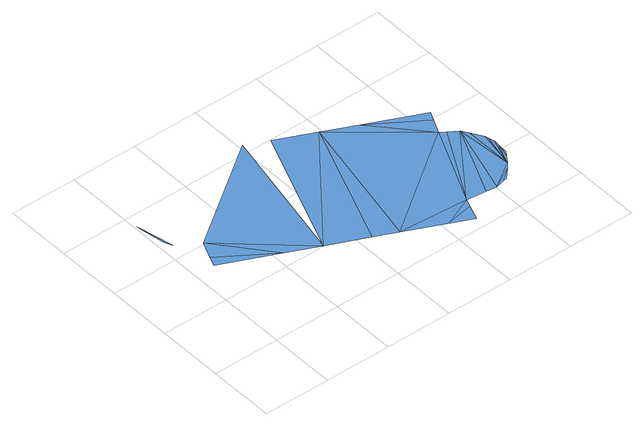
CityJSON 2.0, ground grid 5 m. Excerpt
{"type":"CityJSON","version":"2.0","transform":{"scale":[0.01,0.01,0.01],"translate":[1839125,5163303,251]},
"CityObjects":{
"waterbody1":{"type":"WaterBody","attributes":{"class":"unknow","usage":"unknow"},"geometry":[{"type":"MultiSurface","lod":"3","boundaries":[[[0,1,2]],[[3,4,5]],[[6,3,5]],[[6,5,7]],[[6,7,8]],[[7,9,10]],[[9,11,10]],[[12,7,10]],[[11,13,14]],[[13,15,16]],[[13,16,14]],[[11,14,17]],[[10,11,17]],[[18,10,17]],[[14,19,20]],[[21,22,23]],[[22,24,23]],[[17,14,25]],[[19,21,20]],[[21,23,26]],[[25,14,20]],[[20,21,26]],[[18,17,27]],[[18,27,28]],[[29,20,26]],[[26,30,31]],[[30,32,31]],[[26,31,33]],[[29,26,34]],[[35,26,33]],[[34,26,35]]],"semantics":{"surfaces":[{"type":"WaterSurface"}],"values":[0,0,0,0,0,0,0,0,0,0,0,0,0,0,0,0,0,0,0,0,0,0,0,0,0,0,0,0,0,0,0]}}]}
},
"vertices":[
[15,1397,83],[52,1179,83],[80,1117,83],[186,879,83],[154,803,83],[567,614,83],[241,1010,83],[807,504,83],[1029,1571,83],[1095,373,83],[1482,1360,83],[1262,296,83],[1196,1493,83],[1549,165,83],[1782,266,83],[1717,88,83],[1758,201,83],[2060,874,83],[1725,1246,83],[1927,248,83],[2171,797,83],[2011,237,83],[2072,252,83],[2172,330,83],[2107,261,83],[2101,845,83],[2209,371,83],[2112,986,83],[2143,1051,83],[2204,744,83],[2247,426,83],[2273,534,83],[2269,458,83],[2276,578,83],[2260,654,83],[2266,626,83]
]}
